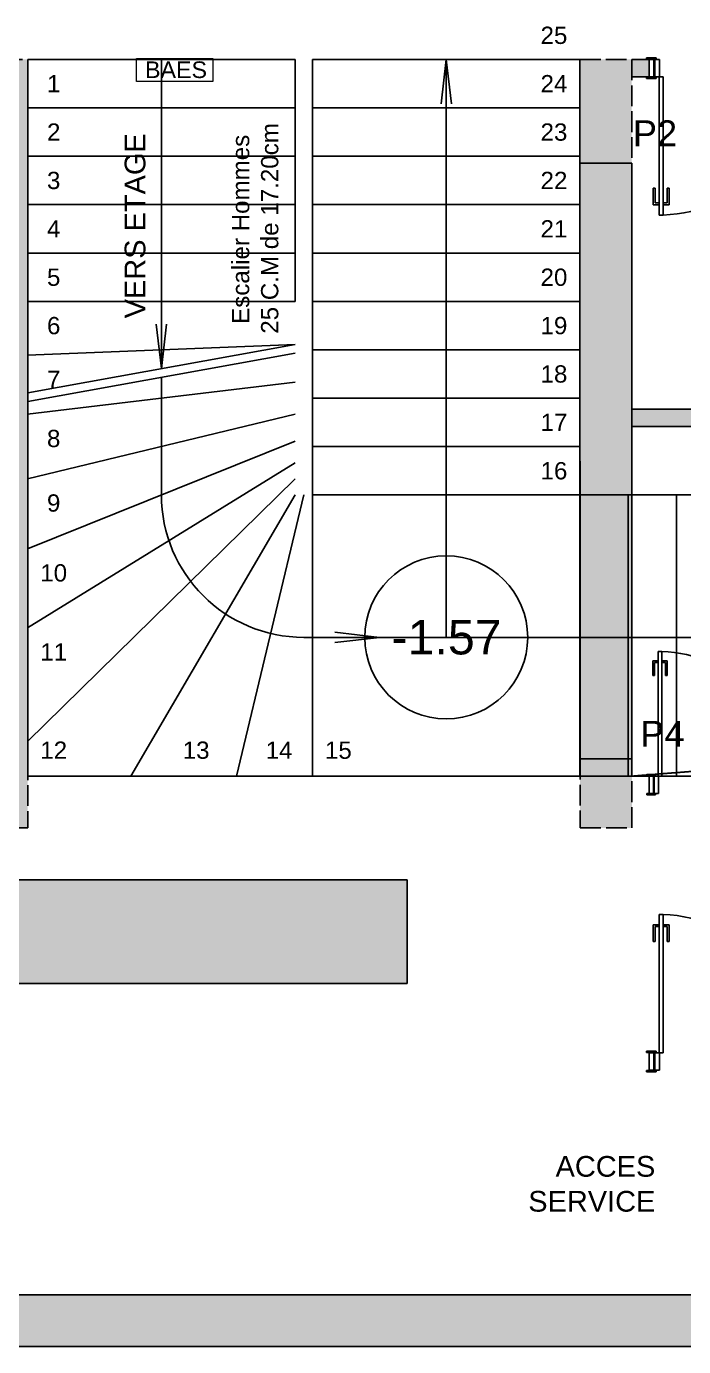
# Model space of a CAD drawing. Header units: millimetres. Extents: x 31778 to 54642, y 18502 to 28743.
# Drawn here: x 45116 to 45496, y 19612 to 20376 of the extents above; entities that cross this region are included whole.
import ezdxf
from ezdxf.enums import TextEntityAlignment as Align

# ---------------------------------------------------------------- set-up
doc = ezdxf.new("R2010")
doc.units = ezdxf.units.MM
for name, pattern in [('ACAD_ISO02W100', [15, 12, -3]), ('CACHE', [0.375, 0.25, -0.125]), ('DASHED2', [0.375, 0.25, -0.125])]:
    doc.linetypes.add(name, pattern=pattern)
for name, color, linetype in [('BS', 1, 'Continuous'), ('CIRCUITS ECLAIRAGE', 1, 'Continuous'), ('Plan Archi', 8, 'Continuous')]:
    doc.layers.add(name, color=color, linetype=linetype)
doc.styles.add('ARIAL', font='arial.ttf')
doc.styles.get("Standard").update_dxf_attribs({"font": 'arial.ttf'})
doc.styles.add('STD', font='arial.ttf')

# ---------------------------------------------------------------- blocks, each defined once
blk = doc.blocks.new('BS')
at = {"layer": 'BS', "color": 5, "lineweight": 20}
blk.add_lwpolyline([(-0.073, 0.734), (0.373, 0.734), (0.373, -0.74), (-0.073, -0.74)], close=True, dxfattribs=at)
at = {"layer": 'BS', "insert": (-0.014, -0.574), "char_height": 0.3211, "width": 1.19868, "attachment_point": 1, "rotation": 90, "style": 'STD'}
blk.add_mtext('BAES', dxfattribs=at)

msp = doc.modelspace()

# ---------------------------------------------------------------- hatches: boundary and pattern name
at = {"layer": 'Plan Archi', "linetype": 'ACAD_ISO02W100'}
for points in [[(45086.524, 20356.684), (45116.524, 20356.684), (45116.524, 19911.959), (45086.524, 19911.959)], [(45436.257, 20356.684), (45466.257, 20356.684), (45466.257, 20296.684), (45436.257, 20296.684)]]:
    msp.add_hatch(color=256, dxfattribs=at).paths.add_polyline_path(points)
at = {"layer": 'Plan Archi'}
h = msp.add_hatch(color=256, dxfattribs=at)
h.dxf.hatch_style = 1
h.paths.add_polyline_path([(45476.257, 20346.684), (45466.257, 20346.684), (45466.257, 20356.684), (45476.257, 20356.684)])
h = msp.add_hatch(color=256, dxfattribs=at)
h.dxf.hatch_style = 1
h.paths.add_polyline_path([(45596.257, 20154.242), (45466.257, 20154.242), (45466.257, 20144.242), (45749.64, 20144.242), (45749.64, 20346.684), (46023.836, 20346.684), (46023.836, 20356.684), (45710.551, 20356.684), (45710.551, 20346.684), (45739.64, 20346.684), (45739.64, 20154.242), (45606.257, 20154.242), (45606.257, 20346.684), (45616.257, 20346.684), (45616.257, 20356.684), (45570.551, 20356.684), (45570.551, 20346.684), (45596.257, 20346.684)])
h = msp.add_hatch(color=256, dxfattribs=at)
h.dxf.hatch_style = 1
h.paths.add_polyline_path([(45436.257, 20296.684), (45466.257, 20296.684), (45466.339, 19951.959), (45436.339, 19951.959)])
h = msp.add_hatch(color=256, dxfattribs=at)
h.dxf.hatch_style = 1
h.paths.add_polyline_path([(44906.524, 20276.684), (44846.524, 20276.684), (44846.524, 19821.959), (45336.257, 19821.959), (45336.257, 19881.959), (44906.524, 19881.959)])
at = {"layer": 'Plan Archi', "linetype": 'ACAD_ISO02W100'}
h = msp.add_hatch(color=256, dxfattribs=at)
h.dxf.hatch_style = 1
h.paths.add_polyline_path([(45436.339, 19911.959), (45466.339, 19911.959), (45466.339, 19951.959), (45436.339, 19951.959)])
at = {"layer": 'Plan Archi'}
msp.add_hatch(color=256, dxfattribs=at).paths.add_polyline_path([(44341.571, 19641.799), (47551.086, 19641.799), (47551.086, 19611.799), (44341.571, 19611.799)])

# ---------------------------------------------------------------- linework, layer by layer
at = {"layer": 'Plan Archi', "linetype": 'ACAD_ISO02W100'}
for p, q in [((45086.524, 20356.684), (45116.524, 20356.684)), ((45116.524, 20356.684), (45116.524, 19911.959)), ((45436.257, 20356.684), (45466.257, 20356.684)), ((45436.257, 20296.684), (45436.257, 20356.684)), ((45466.257, 20356.684), (45466.257, 20296.684)), ((45466.257, 20296.684), (45436.257, 20296.684)), ((45466.339, 19951.959), (45436.339, 19951.959)), ((45436.339, 19951.959), (45436.339, 19911.959)), ((45466.339, 19911.959), (45466.339, 19951.959)), ((45116.524, 19911.959), (45086.524, 19911.959)), ((45436.339, 19911.959), (45466.339, 19911.959))]:
    msp.add_line(p, q, dxfattribs=at)
at = {"layer": 'Plan Archi'}
for p, q in [((45116.524, 19941.959), (45116.524, 20356.684)), ((45116.524, 20356.684), (45271.39, 20356.684)), ((45116.524, 20328.684), (45116.524, 20356.684)), ((45193.957, 20356.684), (45193.957, 20177.794)), ((45271.39, 20356.684), (45271.39, 20328.684)), ((45281.39, 20356.684), (45436.257, 20356.684)), ((45281.39, 20328.684), (45281.39, 20356.684)), ((45355.83, 20330.941), (45358.824, 20356.684)), ((45358.824, 20356.684), (45361.817, 20330.941)), ((45358.824, 20174.684), (45358.824, 20356.684)), ((45358.824, 20022.251), (45358.824, 20356.684)), ((45436.257, 20356.684), (45436.257, 20328.684)), ((45466.257, 20346.684), (45466.257, 20356.684)), ((45466.257, 20356.684), (45476.257, 20356.684)), ((45480.334, 20357.635), (45474.762, 20357.635)), ((45474.762, 20357.635), (45474.762, 20356.82)), ((45474.762, 20356.82), (45480.334, 20356.82)), ((45476.257, 20356.684), (45476.257, 20346.684)), ((45479.111, 20356.684), (45476.257, 20356.684)), ((45476.257, 20356.684), (45476.257, 20346.684)), ((45479.111, 20346.684), (45479.111, 20356.684)), ((45482.372, 20356.684), (45479.519, 20356.684)), ((45479.519, 20356.684), (45479.519, 20346.684)), ((45480.334, 20356.82), (45480.334, 20357.635)), ((45482.372, 20346.684), (45482.372, 20356.684)), ((45476.257, 20346.684), (45466.257, 20346.684)), ((45474.762, 20345.734), (45474.762, 20346.549)), ((45474.762, 20346.549), (45480.334, 20346.549)), ((45476.257, 20346.684), (45482.372, 20346.684)), ((45476.393, 20346.684), (45480.198, 20346.684)), ((45479.519, 20346.684), (45482.372, 20346.684)), ((45480.334, 20346.549), (45480.334, 20345.734)), ((45482.087, 20346.684), (45482.087, 20266.674)), ((45484.436, 20346.684), (45482.087, 20346.684)), ((45484.436, 20266.674), (45484.436, 20346.684)), ((45480.334, 20345.734), (45474.762, 20345.734)), ((45116.524, 20328.684), (45271.39, 20328.684)), ((45116.524, 20300.684), (45116.524, 20328.684)), ((45271.39, 20328.684), (45116.524, 20328.684)), ((45271.39, 20328.684), (45271.39, 20300.684)), ((45436.257, 20328.684), (45281.39, 20328.684)), ((45281.39, 20328.684), (45436.257, 20328.684)), ((45281.39, 20300.684), (45281.39, 20328.684)), ((45436.257, 20328.684), (45436.257, 20300.684)), ((45116.524, 20300.684), (45271.39, 20300.684)), ((45116.524, 20272.684), (45116.524, 20300.684)), ((45271.39, 20300.684), (45116.524, 20300.684)), ((45271.39, 20300.684), (45271.39, 20272.684)), ((45436.257, 20300.684), (45281.39, 20300.684)), ((45281.39, 20300.684), (45436.257, 20300.684)), ((45281.39, 20272.684), (45281.39, 20300.684)), ((45436.257, 20300.684), (45436.257, 20272.684)), ((45436.257, 20296.684), (45466.257, 20296.684)), ((45436.339, 19951.959), (45436.257, 20296.684)), ((45466.257, 20296.684), (45466.339, 19951.959)), ((45478.571, 20272.642), (45478.571, 20282.177)), ((45478.571, 20282.177), (45479.791, 20282.177)), ((45479.791, 20282.177), (45479.791, 20273.645)), ((45486.733, 20282.177), (45486.733, 20273.645)), ((45487.952, 20282.177), (45486.733, 20282.177)), ((45487.952, 20272.642), (45487.952, 20282.177)), ((45116.524, 20272.684), (45271.39, 20272.684)), ((45116.524, 20244.684), (45116.524, 20272.684)), ((45271.39, 20272.684), (45116.524, 20272.684)), ((45271.39, 20272.684), (45271.39, 20244.684)), ((45436.257, 20272.684), (45281.39, 20272.684)), ((45281.39, 20272.684), (45436.257, 20272.684)), ((45281.39, 20244.684), (45281.39, 20272.684)), ((45436.257, 20272.684), (45436.257, 20244.684)), ((45481.943, 20272.642), (45478.571, 20272.642)), ((45479.791, 20273.645), (45482.015, 20273.645)), ((45486.733, 20273.645), (45484.508, 20273.645)), ((45484.58, 20272.642), (45487.952, 20272.642)), ((45482.087, 20266.674), (45484.436, 20266.674)), ((45484.436, 20266.674), (45482.087, 20266.674)), ((45116.524, 20244.684), (45271.39, 20244.684)), ((45116.524, 20216.684), (45116.524, 20244.684)), ((45271.39, 20244.684), (45116.524, 20244.684)), ((45271.39, 20244.684), (45271.39, 20216.684)), ((45436.257, 20244.684), (45281.39, 20244.684)), ((45281.39, 20244.684), (45436.257, 20244.684)), ((45281.39, 20216.684), (45281.39, 20244.684)), ((45436.257, 20244.684), (45436.257, 20216.684)), ((45271.39, 20216.684), (45116.524, 20216.684)), ((45436.257, 20216.684), (45281.39, 20216.684)), ((45281.39, 20216.684), (45436.257, 20216.684)), ((45281.39, 20188.684), (45281.39, 20216.684)), ((45436.257, 20216.684), (45436.257, 20188.684)), ((45193.957, 20177.794), (45190.964, 20203.538)), ((45196.95, 20203.538), (45193.957, 20177.794)), ((45271.39, 20191.794), (45116.467, 20185.572)), ((45116.524, 20163.794), (45271.39, 20191.794)), ((45116.524, 20158.713), (45271.39, 20186.713)), ((45281.39, 20188.684), (45436.257, 20188.684)), ((45281.39, 20160.684), (45281.39, 20188.684)), ((45436.257, 20188.684), (45281.39, 20188.684)), ((45436.257, 20188.684), (45436.257, 20160.684)), ((45193.957, 20172.713), (45193.957, 20104.684)), ((45271.39, 20170.014), (45116.467, 20151.348)), ((45281.39, 20160.684), (45436.257, 20160.684)), ((45281.39, 20132.684), (45281.39, 20160.684)), ((45436.257, 20160.684), (45281.39, 20160.684)), ((45436.257, 20160.684), (45436.257, 20132.684)), ((45271.39, 20151.344), (45116.467, 20114.011)), ((45596.257, 20154.242), (45466.257, 20154.242)), ((45466.257, 20154.242), (45466.257, 20144.242)), ((45466.257, 20144.242), (45749.64, 20144.242)), ((45271.39, 20135.784), (45116.467, 20073.562)), ((45436.257, 20132.684), (45281.39, 20132.684)), ((45281.39, 20132.684), (45436.257, 20132.684)), ((45281.39, 20104.684), (45281.39, 20132.684)), ((45436.257, 20132.684), (45436.257, 20104.684)), ((45271.39, 20123.344), (45116.467, 20027.779)), ((45271.39, 20114.014), (45116.467, 19961.929)), ((45271.39, 20104.684), (45176.332, 19941.959)), ((45276.39, 20104.684), (45237.343, 19941.959)), ((45281.39, 19941.959), (45281.39, 20104.684)), ((45281.39, 20104.684), (45436.257, 20104.684)), ((45436.257, 20104.684), (45281.39, 20104.684)), ((45436.257, 20104.684), (45436.257, 19941.959)), ((45276.39, 20022.251), (45281.39, 20022.251)), ((45281.39, 20022.251), (45358.824, 20022.251)), ((45294.364, 20025.244), (45320.107, 20022.251)), ((45320.107, 20022.251), (45294.364, 20019.258)), ((45481.513, 19941.959), (45481.513, 20014.083)), ((45481.513, 20014.083), (45483.63, 20014.083)), ((45483.63, 20014.083), (45481.513, 20014.083)), ((45483.63, 20014.083), (45483.63, 19941.959)), ((45478.343, 20008.704), (45478.343, 20000.109)), ((45481.383, 20008.704), (45478.343, 20008.704)), ((45479.442, 20000.109), (45479.442, 20007.799)), ((45479.442, 20007.799), (45481.448, 20007.799)), ((45485.7, 20007.799), (45483.695, 20007.799)), ((45483.76, 20008.704), (45486.8, 20008.704)), ((45485.7, 20000.109), (45485.7, 20007.799)), ((45486.8, 20008.704), (45486.8, 20000.109)), ((45478.343, 20000.109), (45479.442, 20000.109)), ((45486.8, 20000.109), (45485.7, 20000.109)), ((45466.339, 19951.959), (45436.339, 19951.959)), ((45281.39, 19941.959), (45116.524, 19941.959)), ((45436.257, 19941.959), (45281.39, 19941.959)), ((45479.932, 19942.816), (45474.91, 19942.816)), ((45474.91, 19942.816), (45474.91, 19942.081)), ((45474.91, 19942.081), (45479.932, 19942.081)), ((45476.257, 19931.959), (45476.257, 19941.959)), ((45476.257, 19941.959), (45481.77, 19941.959)), ((45476.38, 19941.959), (45479.81, 19941.959)), ((45478.83, 19941.959), (45478.83, 19931.959)), ((45479.197, 19931.959), (45479.197, 19941.959)), ((45479.197, 19941.959), (45481.77, 19941.959)), ((45479.932, 19942.081), (45479.932, 19942.816)), ((45483.63, 19941.959), (45481.513, 19941.959)), ((45481.77, 19941.959), (45481.77, 19931.959)), ((45474.91, 19931.102), (45474.91, 19931.837)), ((45474.91, 19931.837), (45479.932, 19931.837)), ((45479.932, 19931.102), (45474.91, 19931.102)), ((45478.83, 19931.959), (45476.257, 19931.959)), ((45481.77, 19931.959), (45479.197, 19931.959)), ((45479.932, 19931.837), (45479.932, 19931.102)), ((44906.524, 19881.959), (45336.257, 19881.959)), ((45482.087, 19781.799), (45482.087, 19861.809)), ((45482.087, 19861.809), (45484.436, 19861.809)), ((45484.436, 19861.809), (45482.087, 19861.809)), ((45484.436, 19861.809), (45484.436, 19781.799)), ((45478.571, 19855.842), (45478.571, 19846.307)), ((45481.943, 19855.842), (45478.571, 19855.842)), ((45479.791, 19846.307), (45479.791, 19854.838)), ((45479.791, 19854.838), (45482.015, 19854.838)), ((45486.733, 19854.838), (45484.508, 19854.838)), ((45484.58, 19855.842), (45487.952, 19855.842)), ((45486.733, 19846.307), (45486.733, 19854.838)), ((45487.952, 19855.842), (45487.952, 19846.307)), ((45478.571, 19846.307), (45479.791, 19846.307)), ((45487.952, 19846.307), (45486.733, 19846.307)), ((44846.524, 19821.959), (45336.257, 19821.959)), ((45480.334, 19782.749), (45474.762, 19782.749)), ((45474.762, 19782.749), (45474.762, 19781.935)), ((45474.762, 19781.935), (45480.334, 19781.935)), ((45476.257, 19771.799), (45476.257, 19781.799)), ((45476.257, 19781.799), (45482.372, 19781.799)), ((45476.393, 19781.799), (45480.198, 19781.799)), ((45479.111, 19781.799), (45479.111, 19771.799)), ((45479.519, 19771.799), (45479.519, 19781.799)), ((45479.519, 19781.799), (45482.372, 19781.799)), ((45480.334, 19781.935), (45480.334, 19782.749)), ((45484.436, 19781.799), (45482.087, 19781.799)), ((45482.372, 19781.799), (45482.372, 19771.799)), ((45474.762, 19770.849), (45474.762, 19771.663)), ((45474.762, 19771.663), (45480.334, 19771.663)), ((45480.334, 19770.849), (45474.762, 19770.849)), ((45479.111, 19771.799), (45476.257, 19771.799)), ((45482.372, 19771.799), (45479.519, 19771.799)), ((45480.334, 19771.663), (45480.334, 19770.849)), ((44341.571, 19641.799), (47551.086, 19641.799)), ((47551.086, 19611.799), (44341.571, 19611.799))]:
    msp.add_line(p, q, dxfattribs=at)
at = {"layer": 'Plan Archi', "linetype": 'CACHE'}
for p, q in [((45436.201, 19941.959), (45436.257, 20104.684)), ((45436.257, 20104.684), (45464.201, 20104.684)), ((45464.144, 19941.959), (45464.201, 20104.684)), ((45464.201, 20104.684), (45492.144, 20104.684)), ((45464.201, 20104.684), (45464.201, 19941.959)), ((45492.087, 19941.959), (45492.144, 20104.684)), ((45492.144, 20104.684), (45520.087, 20104.684)), ((45492.144, 20104.684), (45492.144, 19941.959)), ((45358.824, 20022.251), (45687.747, 20022.251)), ((45466.339, 19941.959), (45668.803, 19957.788)), ((45464.201, 19941.959), (45436.201, 19941.959)), ((45492.144, 19941.959), (45464.144, 19941.959)), ((45687.747, 19941.959), (45466.339, 19941.959)), ((45520.087, 19941.959), (45492.087, 19941.959))]:
    msp.add_line(p, q, dxfattribs=at)
at = {"layer": 'Plan Archi', "linetype": 'Continuous'}
msp.add_line((45336.257, 19881.959), (45336.257, 19821.959), dxfattribs=at)
at = {"layer": 'Plan Archi', "linetype": 'DASHED2'}
msp.add_line((47551.086, 19611.799), (44341.571, 19611.799), dxfattribs=at)
at = {"layer": 'Plan Archi', "color": 0}
for p, q in [((45090.81, 19611.799), (45460.81, 19611.799)), ((45460.81, 19611.799), (47551.086, 19611.799))]:
    msp.add_line(p, q, dxfattribs=at)
at = {"layer": 'Plan Archi'}
msp.add_circle((45358.824, 20022.251), 47.173, dxfattribs=at)
for centre, radius, start, end in [((45482.253, 20348.857), 82.212, 271.521593, 358.485834), ((45276.39, 20104.684), 82.433, 180, 270), ((45481.662, 19940.001), 74.109, 1.514166, 88.478407), ((45482.253, 19779.627), 82.212, 1.514166, 88.478407)]:
    msp.add_arc(centre, radius, start, end, dxfattribs=at)

# ---------------------------------------------------------------- block references
at = {"layer": 'CIRCUITS ECLAIRAGE', "xscale": 30, "yscale": 30, "zscale": 30, "rotation": 270}
msp.add_blockref('BS', (45201.671, 20355.16), dxfattribs=at)

# ---------------------------------------------------------------- texts
at = {"layer": 'Plan Archi'}
for s, p in [('25', (45421.201, 20370.684)), ('1', (45131.58, 20342.684)), ('24', (45421.201, 20342.684)), ('2', (45131.58, 20314.684)), ('23', (45421.201, 20314.684)), ('3', (45131.58, 20286.684)), ('22', (45421.201, 20286.684)), ('4', (45131.58, 20258.684)), ('21', (45421.201, 20258.684)), ('5', (45131.58, 20230.684)), ('20', (45421.201, 20230.684)), ('6', (45131.58, 20202.684)), ('19', (45421.201, 20202.684)), ('18', (45421.201, 20174.684)), ('7', (45131.58, 20171.574)), ('17', (45421.201, 20146.684)), ('8', (45131.58, 20137.354)), ('16', (45421.201, 20118.684)), ('9', (45131.58, 20100.024)), ('10', (45131.58, 20059.584)), ('11', (45131.58, 20013.814)), ('12', (45131.58, 19956.959)), ('13', (45214.031, 19956.959)), ('14', (45262.084, 19956.959)), ('15', (45296.39, 19956.959))]:
    msp.add_text(s, height=10, dxfattribs=at).set_placement(p, align=Align.MIDDLE_CENTER)
at = {"layer": 'Plan Archi', "linetype": 'ByBlock'}
for s, height, rotation, p in [('25 C.M de 17.20cm', 10, 90, (45261.619, 20197.975)), ('Escalier Hommes', 10, 90, (45244.781, 20203.674)), ('-1.57', 20, 360, (45327.173, 20012.381)), ('ACCES', 12, 360, (45422.126, 19710.102)), ('SERVICE', 12, 360, (45406.312, 19689.898))]:
    msp.add_text(s, height=height, rotation=rotation, dxfattribs=at).set_placement(p)
at = {"layer": 'Plan Archi', "linetype": 'ByBlock', "style": 'ARIAL'}
for s, p in [('P2', (45466.863, 20306.479)), ('P4', (45471.235, 19958.946))]:
    msp.add_text(s, height=15, dxfattribs=at).set_placement(p)
at = {"layer": 'Plan Archi'}
msp.add_text('VERS ETAGE', height=12, rotation=90, dxfattribs=at).set_placement((45184.669, 20206.874))

doc.saveas('drawing.dxf')
